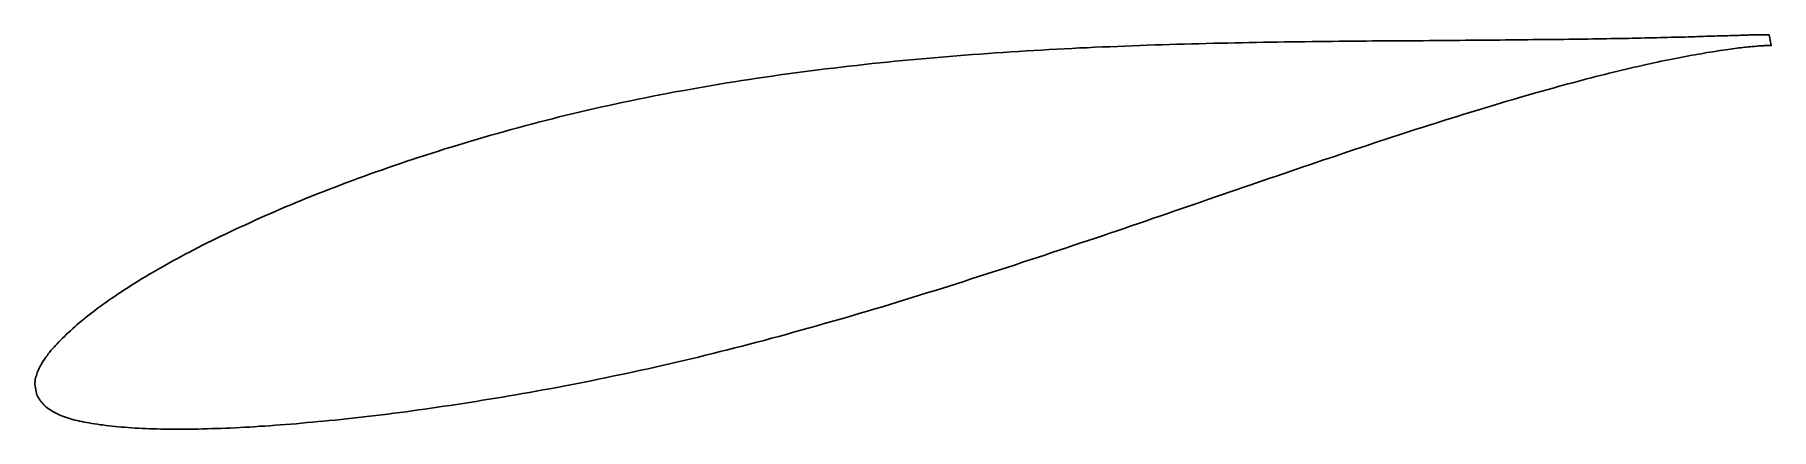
# Model space of a CAD drawing. Header units: metres. Extents: x -39 to 80, y -10 to 17.
import ezdxf

# ---------------------------------------------------------------- set-up
doc = ezdxf.new("R2010")
doc.units = ezdxf.units.M

msp = doc.modelspace()

# ---------------------------------------------------------------- linework, layer by layer
msp.add_lwpolyline([(79.42, 16.52), (79.42, 16.52), (79.41, 16.52), (79.4, 16.52), (79.38, 16.52), (79.36, 16.52), (79.33, 16.52), (79.3, 16.52), (79.27, 16.53), (79.23, 16.53), (79.18, 16.53), (79.13, 16.53), (79.08, 16.53), (79.02, 16.53), (78.96, 16.52), (78.89, 16.52), (78.82, 16.52), (78.74, 16.52), (78.66, 16.52), (78.57, 16.52), (78.48, 16.52), (78.39, 16.51), (78.29, 16.51), (78.18, 16.51), (78.07, 16.51), (77.96, 16.5), (77.84, 16.5), (77.72, 16.5), (77.59, 16.49), (77.46, 16.49), (77.32, 16.48), (77.18, 16.48), (77.03, 16.48), (76.88, 16.47), (76.73, 16.47), (76.57, 16.46), (76.41, 16.46), (76.24, 16.45), (76.07, 16.45), (75.89, 16.44), (75.71, 16.43), (75.53, 16.43), (75.34, 16.42), (75.14, 16.42), (74.94, 16.41), (74.74, 16.4), (74.53, 16.4), (74.32, 16.39), (74.1, 16.39), (73.88, 16.38), (73.66, 16.37), (73.43, 16.37), (73.2, 16.36), (72.96, 16.36), (72.72, 16.35), (72.47, 16.34), (72.22, 16.34), (71.97, 16.33), (71.71, 16.32), (71.45, 16.32), (71.18, 16.31), (70.91, 16.31), (70.64, 16.3), (70.36, 16.29), (70.08, 16.29), (69.79, 16.28), (69.5, 16.28), (69.21, 16.27), (68.91, 16.26), (68.61, 16.26), (68.3, 16.25), (67.99, 16.25), (67.67, 16.24), (67.36, 16.24), (67.04, 16.23), (66.71, 16.23), (66.38, 16.22), (66.05, 16.22), (65.71, 16.22), (65.37, 16.21), (65.03, 16.21), (64.68, 16.2), (64.33, 16.2), (63.97, 16.19), (63.62, 16.19), (63.25, 16.19), (62.89, 16.18), (62.52, 16.18), (62.15, 16.18), (61.77, 16.17), (61.39, 16.17), (61.01, 16.16), (60.63, 16.16), (60.24, 16.16), (59.84, 16.15), (59.45, 16.15), (59.05, 16.15), (58.65, 16.15), (58.24, 16.14), (57.84, 16.14), (57.43, 16.14), (57.01, 16.13), (56.59, 16.13), (56.17, 16.13), (55.75, 16.12), (55.33, 16.12), (54.9, 16.12), (54.47, 16.12), (54.03, 16.11), (53.59, 16.11), (53.15, 16.11), (52.71, 16.1), (52.27, 16.1), (51.82, 16.09), (51.37, 16.09), (50.92, 16.09), (50.46, 16.08), (50, 16.08), (49.54, 16.07), (49.08, 16.07), (48.62, 16.06), (48.15, 16.06), (47.68, 16.05), (47.21, 16.04), (46.74, 16.04), (46.26, 16.03), (45.78, 16.02), (45.3, 16.02), (44.82, 16.01), (44.34, 16), (43.85, 15.99), (43.36, 15.98), (42.87, 15.97), (42.38, 15.96), (41.89, 15.95), (41.39, 15.94), (40.9, 15.93), (40.4, 15.91), (39.9, 15.9), (39.4, 15.89), (38.89, 15.87), (38.39, 15.86), (37.88, 15.84), (37.38, 15.83), (36.87, 15.81), (36.36, 15.79), (35.85, 15.77), (35.33, 15.75), (34.82, 15.73), (34.31, 15.71), (33.79, 15.69), (33.27, 15.67), (32.76, 15.64), (32.24, 15.62), (31.72, 15.59), (31.2, 15.56), (30.68, 15.54), (30.15, 15.51), (29.63, 15.48), (29.11, 15.45), (28.58, 15.42), (28.06, 15.38), (27.53, 15.35), (27.01, 15.32), (26.48, 15.28), (25.95, 15.24), (25.43, 15.2), (24.9, 15.17), (24.37, 15.12), (23.84, 15.08), (23.32, 15.04), (22.79, 15), (22.26, 14.95), (21.73, 14.91), (21.2, 14.86), (20.67, 14.81), (20.14, 14.76), (19.62, 14.71), (19.09, 14.66), (18.56, 14.6), (18.03, 14.55), (17.5, 14.49), (16.98, 14.43), (16.45, 14.37), (15.92, 14.31), (15.4, 14.25), (14.87, 14.19), (14.35, 14.12), (13.82, 14.06), (13.3, 13.99), (12.77, 13.92), (12.25, 13.85), (11.73, 13.78), (11.21, 13.7), (10.69, 13.63), (10.17, 13.55), (9.65, 13.47), (9.13, 13.39), (8.62, 13.31), (8.1, 13.23), (7.59, 13.15), (7.07, 13.06), (6.56, 12.97), (6.05, 12.88), (5.54, 12.79), (5.03, 12.7), (4.53, 12.61), (4.02, 12.51), (3.52, 12.42), (3.02, 12.32), (2.52, 12.22), (2.02, 12.12), (1.52, 12.01), (1.02, 11.91), (0.53, 11.8), (0.03, 11.69), (-0.46, 11.59), (-0.95, 11.47), (-1.43, 11.36), (-1.92, 11.25), (-2.4, 11.13), (-2.89, 11.02), (-3.37, 10.9), (-3.84, 10.78), (-4.32, 10.66), (-4.8, 10.54), (-5.27, 10.41), (-5.74, 10.29), (-6.2, 10.16), (-6.67, 10.04), (-7.13, 9.91), (-7.6, 9.78), (-8.05, 9.65), (-8.51, 9.52), (-8.97, 9.38), (-9.42, 9.25), (-9.87, 9.12), (-10.31, 8.98), (-10.76, 8.84), (-11.2, 8.71), (-11.64, 8.57), (-12.08, 8.43), (-12.51, 8.29), (-12.95, 8.15), (-13.38, 8.01), (-13.8, 7.87), (-14.23, 7.72), (-14.65, 7.58), (-15.07, 7.44), (-15.48, 7.29), (-15.9, 7.15), (-16.31, 7), (-16.71, 6.85), (-17.12, 6.71), (-17.52, 6.56), (-17.92, 6.41), (-18.32, 6.26), (-18.71, 6.11), (-19.1, 5.96), (-19.48, 5.81), (-19.87, 5.66), (-20.25, 5.51), (-20.63, 5.36), (-21, 5.2), (-21.37, 5.05), (-21.74, 4.9), (-22.1, 4.75), (-22.47, 4.59), (-22.82, 4.44), (-23.18, 4.28), (-23.53, 4.13), (-23.88, 3.98), (-24.22, 3.82), (-24.56, 3.67), (-24.9, 3.51), (-25.24, 3.36), (-25.57, 3.2), (-25.89, 3.05), (-26.22, 2.89), (-26.54, 2.74), (-26.86, 2.59), (-27.17, 2.43), (-27.48, 2.28), (-27.78, 2.12), (-28.09, 1.97), (-28.39, 1.81), (-28.68, 1.66), (-28.97, 1.51), (-29.26, 1.35), (-29.54, 1.2), (-29.82, 1.05), (-30.1, 0.9), (-30.37, 0.74), (-30.64, 0.59), (-30.9, 0.44), (-31.16, 0.29), (-31.42, 0.14), (-31.67, -0.01), (-31.92, -0.16), (-32.17, -0.31), (-32.41, -0.46), (-32.65, -0.61), (-32.88, -0.76), (-33.11, -0.91), (-33.33, -1.05), (-33.56, -1.2), (-33.77, -1.35), (-33.99, -1.49), (-34.19, -1.64), (-34.4, -1.78), (-34.6, -1.93), (-34.8, -2.07), (-34.99, -2.21), (-35.18, -2.35), (-35.36, -2.5), (-35.54, -2.64), (-35.72, -2.78), (-35.89, -2.91), (-36.05, -3.05), (-36.22, -3.19), (-36.38, -3.32), (-36.53, -3.46), (-36.68, -3.59), (-36.83, -3.72), (-36.97, -3.85), (-37.11, -3.98), (-37.24, -4.11), (-37.37, -4.24), (-37.5, -4.36), (-37.62, -4.48), (-37.73, -4.61), (-37.85, -4.73), (-37.95, -4.85), (-38.06, -4.97), (-38.16, -5.08), (-38.25, -5.2), (-38.34, -5.31), (-38.43, -5.43), (-38.51, -5.54), (-38.59, -5.65), (-38.66, -5.76), (-38.73, -5.87), (-38.8, -5.98), (-38.86, -6.08), (-38.91, -6.19), (-38.97, -6.29), (-39.01, -6.39), (-39.06, -6.49), (-39.1, -6.59), (-39.13, -6.69), (-39.16, -6.78), (-39.19, -6.87), (-39.21, -6.96), (-39.23, -7.04), (-39.24, -7.12), (-39.25, -7.19), (-39.26, -7.25), (-39.27, -7.31), (-39.27, -7.35), (-39.27, -7.38), (-39.12, -8.14), (-39.11, -8.14), (-39.1, -8.16), (-39.09, -8.19), (-39.06, -8.23), (-39.03, -8.28), (-38.99, -8.34), (-38.95, -8.41), (-38.9, -8.49), (-38.84, -8.56), (-38.78, -8.63), (-38.72, -8.71), (-38.65, -8.78), (-38.57, -8.85), (-38.5, -8.92), (-38.41, -8.99), (-38.33, -9.06), (-38.24, -9.12), (-38.14, -9.18), (-38.04, -9.24), (-37.94, -9.3), (-37.83, -9.36), (-37.72, -9.41), (-37.6, -9.47), (-37.48, -9.52), (-37.36, -9.57), (-37.23, -9.62), (-37.1, -9.66), (-36.96, -9.71), (-36.82, -9.75), (-36.67, -9.79), (-36.52, -9.83), (-36.37, -9.87), (-36.21, -9.9), (-36.05, -9.94), (-35.88, -9.97), (-35.71, -10), (-35.54, -10.03), (-35.36, -10.06), (-35.17, -10.09), (-34.98, -10.12), (-34.79, -10.15), (-34.6, -10.17), (-34.4, -10.2), (-34.19, -10.22), (-33.98, -10.25), (-33.77, -10.27), (-33.55, -10.29), (-33.33, -10.31), (-33.1, -10.33), (-32.88, -10.35), (-32.64, -10.36), (-32.4, -10.38), (-32.16, -10.39), (-31.92, -10.41), (-31.67, -10.42), (-31.42, -10.43), (-31.16, -10.44), (-30.9, -10.44), (-30.63, -10.45), (-30.36, -10.46), (-30.09, -10.46), (-29.82, -10.46), (-29.54, -10.46), (-29.25, -10.46), (-28.96, -10.46), (-28.67, -10.46), (-28.38, -10.45), (-28.08, -10.45), (-27.78, -10.44), (-27.47, -10.43), (-27.16, -10.42), (-26.85, -10.41), (-26.53, -10.4), (-26.21, -10.39), (-25.89, -10.38), (-25.56, -10.36), (-25.23, -10.34), (-24.9, -10.33), (-24.56, -10.31), (-24.22, -10.29), (-23.88, -10.26), (-23.53, -10.24), (-23.18, -10.22), (-22.82, -10.19), (-22.47, -10.17), (-22.11, -10.14), (-21.74, -10.11), (-21.38, -10.08), (-21.01, -10.05), (-20.63, -10.01), (-20.26, -9.98), (-19.88, -9.94), (-19.5, -9.91), (-19.11, -9.87), (-18.72, -9.83), (-18.33, -9.79), (-17.94, -9.75), (-17.54, -9.71), (-17.14, -9.66), (-16.74, -9.62), (-16.34, -9.57), (-15.93, -9.52), (-15.52, -9.47), (-15.11, -9.42), (-14.69, -9.37), (-14.27, -9.31), (-13.85, -9.26), (-13.43, -9.2), (-13, -9.14), (-12.57, -9.08), (-12.14, -9.02), (-11.71, -8.96), (-11.28, -8.89), (-10.84, -8.83), (-10.4, -8.76), (-9.96, -8.7), (-9.51, -8.63), (-9.06, -8.56), (-8.62, -8.48), (-8.16, -8.41), (-7.71, -8.34), (-7.26, -8.26), (-6.8, -8.18), (-6.34, -8.1), (-5.88, -8.02), (-5.42, -7.94), (-4.95, -7.86), (-4.49, -7.77), (-4.02, -7.69), (-3.55, -7.6), (-3.08, -7.51), (-2.6, -7.42), (-2.13, -7.33), (-1.65, -7.23), (-1.18, -7.14), (-0.7, -7.04), (-0.22, -6.94), (0.27, -6.84), (0.75, -6.74), (1.23, -6.64), (1.72, -6.53), (2.21, -6.43), (2.7, -6.32), (3.19, -6.21), (3.68, -6.1), (4.17, -5.99), (4.66, -5.87), (5.16, -5.76), (5.65, -5.64), (6.15, -5.52), (6.64, -5.4), (7.14, -5.27), (7.64, -5.15), (8.14, -5.03), (8.64, -4.9), (9.14, -4.77), (9.64, -4.64), (10.14, -4.51), (10.64, -4.38), (11.15, -4.24), (11.65, -4.11), (12.16, -3.97), (12.66, -3.83), (13.17, -3.69), (13.67, -3.55), (14.18, -3.41), (14.68, -3.26), (15.19, -3.12), (15.7, -2.97), (16.2, -2.83), (16.71, -2.68), (17.22, -2.53), (17.72, -2.38), (18.23, -2.23), (18.74, -2.08), (19.25, -1.92), (19.75, -1.77), (20.26, -1.61), (20.77, -1.46), (21.28, -1.3), (21.78, -1.14), (22.29, -0.99), (22.8, -0.83), (23.3, -0.67), (23.81, -0.51), (24.31, -0.35), (24.82, -0.18), (25.32, -0.02), (25.83, 0.14), (26.33, 0.3), (26.84, 0.47), (27.34, 0.63), (27.84, 0.79), (28.34, 0.96), (28.84, 1.12), (29.35, 1.29), (29.85, 1.45), (30.34, 1.62), (30.84, 1.79), (31.34, 1.95), (31.84, 2.12), (32.33, 2.28), (32.83, 2.45), (33.32, 2.62), (33.81, 2.78), (34.31, 2.95), (34.8, 3.12), (35.29, 3.28), (35.77, 3.45), (36.26, 3.62), (36.75, 3.78), (37.23, 3.95), (37.72, 4.12), (38.2, 4.28), (38.68, 4.45), (39.16, 4.61), (39.64, 4.78), (40.12, 4.94), (40.59, 5.1), (41.07, 5.27), (41.54, 5.43), (42.01, 5.59), (42.48, 5.75), (42.95, 5.91), (43.41, 6.07), (43.88, 6.23), (44.34, 6.39), (44.8, 6.55), (45.26, 6.71), (45.72, 6.86), (46.17, 7.02), (46.63, 7.17), (47.08, 7.33), (47.53, 7.48), (47.98, 7.63), (48.43, 7.79), (48.87, 7.94), (49.31, 8.09), (49.75, 8.23), (50.19, 8.38), (50.63, 8.53), (51.06, 8.67), (51.49, 8.82), (51.92, 8.96), (52.35, 9.1), (52.77, 9.24), (53.19, 9.38), (53.61, 9.52), (54.03, 9.65), (54.45, 9.79), (54.86, 9.92), (55.27, 10.06), (55.68, 10.19), (56.08, 10.32), (56.49, 10.44), (56.89, 10.57), (57.29, 10.7), (57.68, 10.82), (58.07, 10.94), (58.46, 11.06), (58.85, 11.18), (59.23, 11.3), (59.62, 11.42), (60, 11.53), (60.37, 11.65), (60.74, 11.76), (61.11, 11.87), (61.48, 11.98), (61.85, 12.08), (62.21, 12.19), (62.57, 12.29), (62.92, 12.4), (63.27, 12.5), (63.62, 12.6), (63.97, 12.69), (64.31, 12.79), (64.65, 12.88), (64.99, 12.98), (65.32, 13.07), (65.65, 13.16), (65.98, 13.24), (66.3, 13.33), (66.62, 13.41), (66.94, 13.5), (67.25, 13.58), (67.56, 13.66), (67.87, 13.73), (68.17, 13.81), (68.47, 13.89), (68.77, 13.96), (69.06, 14.03), (69.35, 14.1), (69.64, 14.17), (69.92, 14.23), (70.2, 14.3), (70.47, 14.36), (70.74, 14.42), (71.01, 14.48), (71.27, 14.54), (71.53, 14.6), (71.79, 14.65), (72.04, 14.71), (72.29, 14.76), (72.54, 14.81), (72.78, 14.86), (73.02, 14.91), (73.25, 14.95), (73.48, 15), (73.7, 15.04), (73.92, 15.08), (74.14, 15.12), (74.36, 15.16), (74.57, 15.2), (74.77, 15.23), (74.97, 15.27), (75.17, 15.3), (75.36, 15.33), (75.55, 15.36), (75.74, 15.39), (75.92, 15.42), (76.09, 15.45), (76.27, 15.47), (76.44, 15.5), (76.6, 15.52), (76.76, 15.54), (76.91, 15.57), (77.07, 15.58), (77.21, 15.6), (77.36, 15.62), (77.49, 15.64), (77.63, 15.65), (77.76, 15.67), (77.88, 15.68), (78, 15.69), (78.12, 15.7), (78.23, 15.72), (78.34, 15.73), (78.45, 15.73), (78.54, 15.74), (78.64, 15.75), (78.73, 15.76), (78.81, 15.76), (78.9, 15.77), (78.97, 15.77), (79.04, 15.77), (79.11, 15.78), (79.17, 15.78), (79.23, 15.78), (79.29, 15.78), (79.34, 15.78), (79.38, 15.78), (79.42, 15.78), (79.46, 15.78), (79.49, 15.78), (79.51, 15.78), (79.53, 15.78), (79.55, 15.78), (79.56, 15.78), (79.57, 15.78), (79.57, 15.78)], close=True)

doc.saveas('drawing.dxf')
